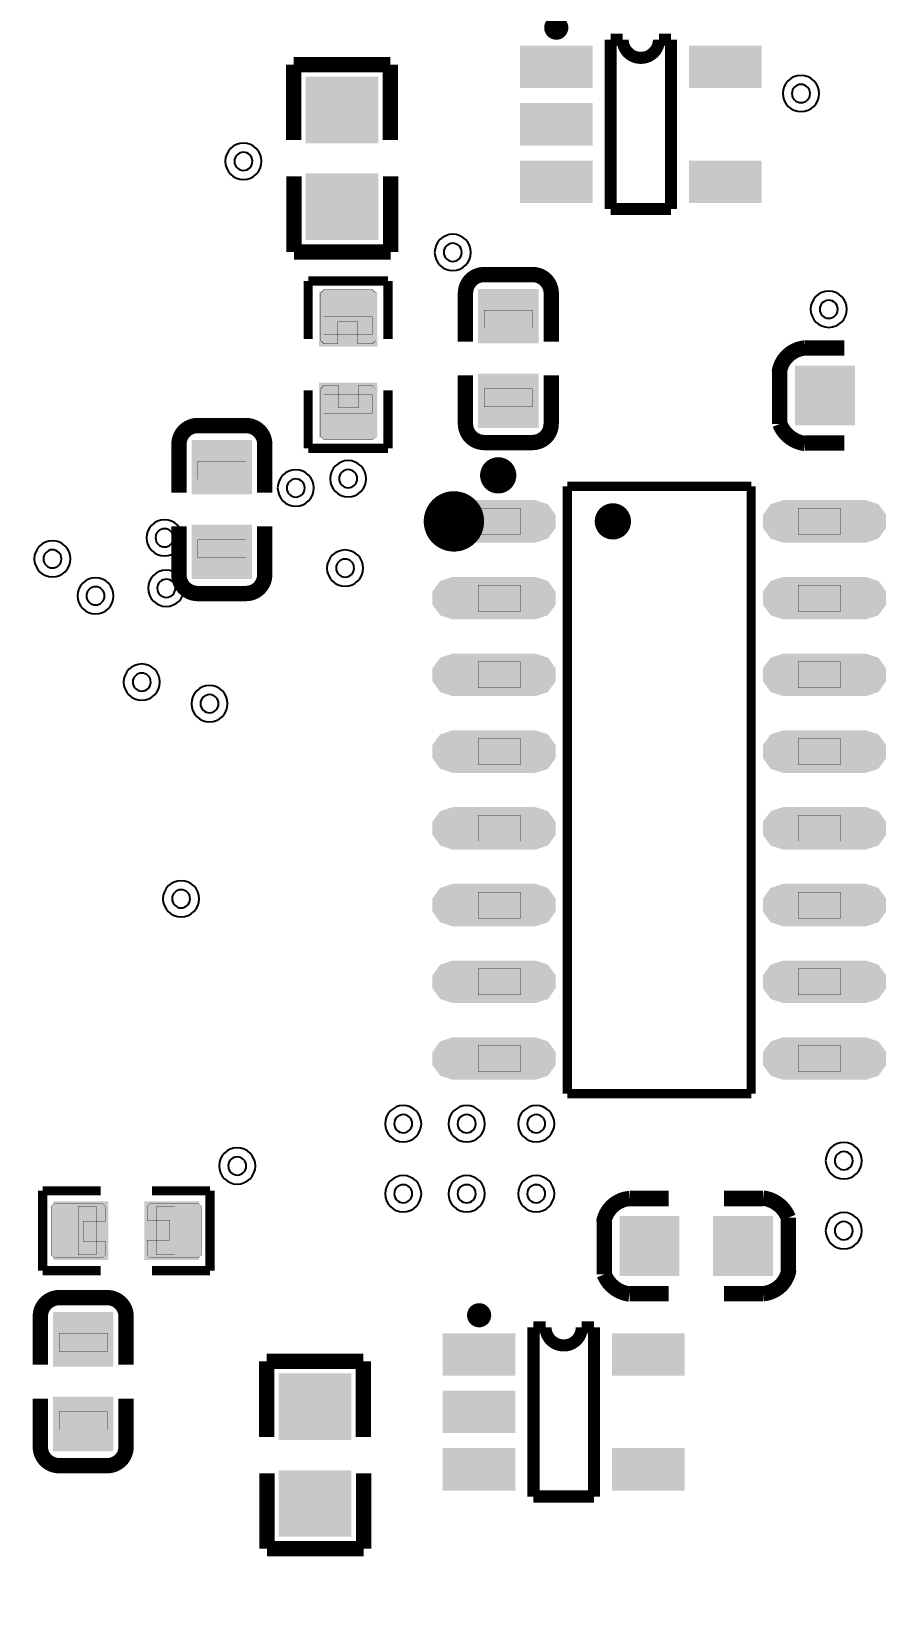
# Model space of a CAD drawing. Header units: millimetres. Extents: x -103 to 1, y -5 to 127.
# Drawn here: x -47.83 to -33.67, y 24.62 to 50.73 of the extents above; entities that cross this region are included whole.
import ezdxf

# ---------------------------------------------------------------- set-up
doc = ezdxf.new("R2010")
doc.units = ezdxf.units.MM
doc.header["$MEASUREMENT"] = 0
for name, color, linetype, true_color in [('Document-Layer', 7, 'Continuous', 0x6464ff), ('Hole-Layer', 7, 'Continuous', 0x222222), ('Multi-Layer', 7, 'Continuous', 0xc0c0c0), ('Pin-Soldering-Layer', 7, 'Continuous', 0xcc9999), ('Top-Layer', 7, 'Continuous', 0xff0000), ('Top-Paste-Mask-Layer', 7, 'Continuous', 0x808080), ('Top-Silkscreen-Layer', 7, 'Continuous', 0xffcc00), ('Top-Solder-Mask-Layer', 7, 'Continuous', 0x800080)]:
    doc.layers.add(name, color=color, linetype=linetype, true_color=true_color)

msp = doc.modelspace()

# ---------------------------------------------------------------- hatches: boundary and pattern name
at = {"layer": 'Pin-Soldering-Layer'}
for points in [[(-42.184, 46.015), (-42.984, 46.015), (-42.984, 45.715), (-42.184, 45.715)], [(-39.532, 46.117), (-40.332, 46.117), (-40.332, 45.817), (-39.532, 45.817)], [(-42.184, 44.415), (-42.984, 44.415), (-42.984, 44.715), (-42.184, 44.715)], [(-39.532, 44.517), (-40.332, 44.517), (-40.332, 44.817), (-39.532, 44.817)], [(-45.075, 43.618), (-44.275, 43.618), (-44.275, 43.318), (-45.075, 43.318)], [(-40.433, 42.837), (-39.733, 42.837), (-39.733, 42.407), (-40.433, 42.407)], [(-34.433, 42.837), (-35.133, 42.837), (-35.133, 42.407), (-34.433, 42.407)], [(-45.075, 42.018), (-44.275, 42.018), (-44.275, 42.318), (-45.075, 42.318)], [(-40.433, 41.567), (-39.733, 41.567), (-39.733, 41.137), (-40.433, 41.137)], [(-34.433, 41.567), (-35.133, 41.567), (-35.133, 41.137), (-34.433, 41.137)], [(-40.433, 40.297), (-39.733, 40.297), (-39.733, 39.867), (-40.433, 39.867)], [(-34.433, 40.297), (-35.133, 40.297), (-35.133, 39.867), (-34.433, 39.867)], [(-40.433, 39.027), (-39.733, 39.027), (-39.733, 38.597), (-40.433, 38.597)], [(-34.433, 39.027), (-35.133, 39.027), (-35.133, 38.597), (-34.433, 38.597)], [(-40.433, 37.757), (-39.733, 37.757), (-39.733, 37.327), (-40.433, 37.327)], [(-34.433, 37.757), (-35.133, 37.757), (-35.133, 37.327), (-34.433, 37.327)], [(-40.433, 36.487), (-39.733, 36.487), (-39.733, 36.057), (-40.433, 36.057)], [(-34.433, 36.487), (-35.133, 36.487), (-35.133, 36.057), (-34.433, 36.057)], [(-40.433, 35.217), (-39.733, 35.217), (-39.733, 34.787), (-40.433, 34.787)], [(-34.433, 35.217), (-35.133, 35.217), (-35.133, 34.787), (-34.433, 34.787)], [(-40.433, 33.947), (-39.733, 33.947), (-39.733, 33.517), (-40.433, 33.517)], [(-34.433, 33.947), (-35.133, 33.947), (-35.133, 33.517), (-34.433, 33.517)], [(-47.056, 30.484), (-47.056, 31.284), (-46.756, 31.284), (-46.756, 30.484)], [(-45.456, 30.484), (-45.456, 31.284), (-45.756, 31.284), (-45.756, 30.484)], [(-46.57, 29.185), (-47.37, 29.185), (-47.37, 28.885), (-46.57, 28.885)], [(-46.57, 27.585), (-47.37, 27.585), (-47.37, 27.885), (-46.57, 27.885)]]:
    msp.add_hatch(color=256, dxfattribs=at).paths.add_polyline_path(points)
at = {"layer": 'Top-Layer'}
for points in [[(-38.589, 49.843), (-39.689, 49.843), (-39.689, 50.443), (-38.589, 50.443)], [(-35.789, 49.843), (-36.889, 49.843), (-36.889, 50.443), (-35.789, 50.443)], [(-42.136, 48.932), (-43.236, 48.932), (-43.236, 49.932), (-42.136, 49.932)], [(-38.589, 48.893), (-39.689, 48.893), (-39.689, 49.493), (-38.589, 49.493)], [(-42.136, 47.332), (-43.236, 47.332), (-43.236, 48.332), (-42.136, 48.332)], [(-38.589, 47.943), (-39.689, 47.943), (-39.689, 48.543), (-38.589, 48.543)], [(-35.789, 47.943), (-36.889, 47.943), (-36.889, 48.543), (-35.789, 48.543)], [(-42.152, 45.565), (-43.016, 45.565), (-43.016, 46.372), (-42.152, 46.372)], [(-39.482, 45.617), (-40.382, 45.617), (-40.382, 46.417), (-39.482, 46.417)], [(-39.482, 44.217), (-40.382, 44.217), (-40.382, 45.017), (-39.482, 45.017)], [(-34.244, 45.15), (-34.244, 44.261), (-35.133, 44.261), (-35.133, 45.15)], [(-42.152, 44.058), (-43.016, 44.058), (-43.016, 44.865), (-42.152, 44.865)], [(-45.125, 43.918), (-44.225, 43.918), (-44.225, 43.118), (-45.125, 43.118)], [(-40.853, 42.321), (-41.066, 42.409), (-41.154, 42.622), (-41.066, 42.835), (-40.853, 42.923), (-39.484, 42.923), (-39.271, 42.835), (-39.183, 42.622), (-39.271, 42.409), (-39.484, 42.321)], [(-35.382, 42.321), (-35.595, 42.409), (-35.683, 42.622), (-35.595, 42.835), (-35.382, 42.923), (-34.013, 42.923), (-33.8, 42.835), (-33.712, 42.622), (-33.8, 42.409), (-34.013, 42.321)], [(-45.125, 42.518), (-44.225, 42.518), (-44.225, 41.718), (-45.125, 41.718)], [(-40.853, 41.051), (-41.066, 41.139), (-41.154, 41.352), (-41.066, 41.565), (-40.853, 41.653), (-39.484, 41.653), (-39.271, 41.565), (-39.183, 41.352), (-39.271, 41.139), (-39.484, 41.051)], [(-35.382, 41.051), (-35.595, 41.139), (-35.683, 41.352), (-35.595, 41.565), (-35.382, 41.653), (-34.013, 41.653), (-33.8, 41.565), (-33.712, 41.352), (-33.8, 41.139), (-34.013, 41.051)], [(-40.853, 39.781), (-41.066, 39.869), (-41.154, 40.082), (-41.066, 40.295), (-40.853, 40.383), (-39.484, 40.383), (-39.271, 40.295), (-39.183, 40.082), (-39.271, 39.869), (-39.484, 39.781)], [(-35.382, 39.781), (-35.595, 39.869), (-35.683, 40.082), (-35.595, 40.295), (-35.382, 40.383), (-34.013, 40.383), (-33.8, 40.295), (-33.712, 40.082), (-33.8, 39.869), (-34.013, 39.781)], [(-40.853, 38.511), (-41.066, 38.599), (-41.154, 38.812), (-41.066, 39.025), (-40.853, 39.113), (-39.484, 39.113), (-39.271, 39.025), (-39.183, 38.812), (-39.271, 38.599), (-39.484, 38.511)], [(-35.382, 38.511), (-35.595, 38.599), (-35.683, 38.812), (-35.595, 39.025), (-35.382, 39.113), (-34.013, 39.113), (-33.8, 39.025), (-33.712, 38.812), (-33.8, 38.599), (-34.013, 38.511)], [(-40.853, 37.241), (-41.066, 37.329), (-41.154, 37.542), (-41.066, 37.755), (-40.853, 37.843), (-39.484, 37.843), (-39.271, 37.755), (-39.183, 37.542), (-39.271, 37.329), (-39.484, 37.241)], [(-35.382, 37.241), (-35.595, 37.329), (-35.683, 37.542), (-35.595, 37.755), (-35.382, 37.843), (-34.013, 37.843), (-33.8, 37.755), (-33.712, 37.542), (-33.8, 37.329), (-34.013, 37.241)], [(-40.853, 35.971), (-41.066, 36.059), (-41.154, 36.272), (-41.066, 36.485), (-40.853, 36.573), (-39.484, 36.573), (-39.271, 36.485), (-39.183, 36.272), (-39.271, 36.059), (-39.484, 35.971)], [(-35.382, 35.971), (-35.595, 36.059), (-35.683, 36.272), (-35.595, 36.485), (-35.382, 36.573), (-34.013, 36.573), (-33.8, 36.485), (-33.712, 36.272), (-33.8, 36.059), (-34.013, 35.971)], [(-40.853, 34.701), (-41.066, 34.789), (-41.154, 35.002), (-41.066, 35.215), (-40.853, 35.303), (-39.484, 35.303), (-39.271, 35.215), (-39.183, 35.002), (-39.271, 34.789), (-39.484, 34.701)], [(-35.382, 34.701), (-35.595, 34.789), (-35.683, 35.002), (-35.595, 35.215), (-35.382, 35.303), (-34.013, 35.303), (-33.8, 35.215), (-33.712, 35.002), (-33.8, 34.789), (-34.013, 34.701)], [(-40.853, 33.431), (-41.066, 33.519), (-41.154, 33.732), (-41.066, 33.945), (-40.853, 34.033), (-39.484, 34.033), (-39.271, 33.945), (-39.183, 33.732), (-39.271, 33.519), (-39.484, 33.431)], [(-35.382, 33.431), (-35.595, 33.519), (-35.683, 33.732), (-35.595, 33.945), (-35.382, 34.033), (-34.013, 34.033), (-33.8, 33.945), (-33.712, 33.732), (-33.8, 33.519), (-34.013, 33.431)], [(-47.413, 30.452), (-47.413, 31.316), (-46.606, 31.316), (-46.606, 30.452)], [(-45.906, 30.452), (-45.906, 31.316), (-45.1, 31.316), (-45.1, 30.452)], [(-37.151, 31.073), (-37.151, 30.184), (-38.04, 30.184), (-38.04, 31.073)], [(-35.602, 31.073), (-35.602, 30.184), (-36.491, 30.184), (-36.491, 31.073)], [(-46.52, 28.685), (-47.42, 28.685), (-47.42, 29.485), (-46.52, 29.485)], [(-39.866, 28.534), (-40.966, 28.534), (-40.966, 29.134), (-39.866, 29.134)], [(-37.066, 28.534), (-38.166, 28.534), (-38.166, 29.134), (-37.066, 29.134)], [(-42.583, 27.469), (-43.683, 27.469), (-43.683, 28.469), (-42.583, 28.469)], [(-46.52, 27.285), (-47.42, 27.285), (-47.42, 28.085), (-46.52, 28.085)], [(-39.866, 27.584), (-40.966, 27.584), (-40.966, 28.184), (-39.866, 28.184)], [(-39.866, 26.634), (-40.966, 26.634), (-40.966, 27.234), (-39.866, 27.234)], [(-37.066, 26.634), (-38.166, 26.634), (-38.166, 27.234), (-37.066, 27.234)], [(-42.583, 25.869), (-43.683, 25.869), (-43.683, 26.869), (-42.583, 26.869)]]:
    msp.add_hatch(color=256, dxfattribs=at).paths.add_polyline_path(points)
at = {"layer": 'Top-Paste-Mask-Layer'}
for points in [[(-38.589, 49.843), (-39.689, 49.843), (-39.689, 50.443), (-38.589, 50.443)], [(-35.789, 49.843), (-36.889, 49.843), (-36.889, 50.443), (-35.789, 50.443)], [(-42.136, 48.932), (-43.236, 48.932), (-43.236, 49.932), (-42.136, 49.932)], [(-38.589, 48.893), (-39.689, 48.893), (-39.689, 49.493), (-38.589, 49.493)], [(-42.136, 47.332), (-43.236, 47.332), (-43.236, 48.332), (-42.136, 48.332)], [(-38.589, 47.943), (-39.689, 47.943), (-39.689, 48.543), (-38.589, 48.543)], [(-35.789, 47.943), (-36.889, 47.943), (-36.889, 48.543), (-35.789, 48.543)], [(-43.034, 46.41), (-43.034, 45.61), (-42.984, 45.56), (-42.756, 45.56), (-42.756, 45.93), (-42.426, 45.93), (-42.426, 45.56), (-42.184, 45.56), (-42.134, 45.61), (-42.134, 46.41), (-42.184, 46.46), (-42.984, 46.46)], [(-39.482, 45.617), (-40.382, 45.617), (-40.382, 46.417), (-39.482, 46.417)], [(-39.482, 44.217), (-40.382, 44.217), (-40.382, 45.017), (-39.482, 45.017)], [(-34.244, 45.15), (-34.244, 44.261), (-35.133, 44.261), (-35.133, 45.15)], [(-42.134, 44.02), (-42.134, 44.82), (-42.184, 44.87), (-42.412, 44.87), (-42.412, 44.5), (-42.742, 44.5), (-42.742, 44.87), (-42.984, 44.87), (-43.034, 44.82), (-43.034, 44.02), (-42.984, 43.97), (-42.184, 43.97)], [(-45.125, 43.918), (-44.225, 43.918), (-44.225, 43.118), (-45.125, 43.118)], [(-40.853, 42.321), (-41.066, 42.409), (-41.154, 42.622), (-41.066, 42.835), (-40.853, 42.923), (-39.484, 42.923), (-39.271, 42.835), (-39.183, 42.622), (-39.271, 42.409), (-39.484, 42.321)], [(-35.382, 42.321), (-35.595, 42.409), (-35.683, 42.622), (-35.595, 42.835), (-35.382, 42.923), (-34.013, 42.923), (-33.8, 42.835), (-33.712, 42.622), (-33.8, 42.409), (-34.013, 42.321)], [(-45.125, 42.518), (-44.225, 42.518), (-44.225, 41.718), (-45.125, 41.718)], [(-40.853, 41.051), (-41.066, 41.139), (-41.154, 41.352), (-41.066, 41.565), (-40.853, 41.653), (-39.484, 41.653), (-39.271, 41.565), (-39.183, 41.352), (-39.271, 41.139), (-39.484, 41.051)], [(-35.382, 41.051), (-35.595, 41.139), (-35.683, 41.352), (-35.595, 41.565), (-35.382, 41.653), (-34.013, 41.653), (-33.8, 41.565), (-33.712, 41.352), (-33.8, 41.139), (-34.013, 41.051)], [(-40.853, 39.781), (-41.066, 39.869), (-41.154, 40.082), (-41.066, 40.295), (-40.853, 40.383), (-39.484, 40.383), (-39.271, 40.295), (-39.183, 40.082), (-39.271, 39.869), (-39.484, 39.781)], [(-35.382, 39.781), (-35.595, 39.869), (-35.683, 40.082), (-35.595, 40.295), (-35.382, 40.383), (-34.013, 40.383), (-33.8, 40.295), (-33.712, 40.082), (-33.8, 39.869), (-34.013, 39.781)], [(-40.853, 38.511), (-41.066, 38.599), (-41.154, 38.812), (-41.066, 39.025), (-40.853, 39.113), (-39.484, 39.113), (-39.271, 39.025), (-39.183, 38.812), (-39.271, 38.599), (-39.484, 38.511)], [(-35.382, 38.511), (-35.595, 38.599), (-35.683, 38.812), (-35.595, 39.025), (-35.382, 39.113), (-34.013, 39.113), (-33.8, 39.025), (-33.712, 38.812), (-33.8, 38.599), (-34.013, 38.511)], [(-40.853, 37.241), (-41.066, 37.329), (-41.154, 37.542), (-41.066, 37.755), (-40.853, 37.843), (-39.484, 37.843), (-39.271, 37.755), (-39.183, 37.542), (-39.271, 37.329), (-39.484, 37.241)], [(-35.382, 37.241), (-35.595, 37.329), (-35.683, 37.542), (-35.595, 37.755), (-35.382, 37.843), (-34.013, 37.843), (-33.8, 37.755), (-33.712, 37.542), (-33.8, 37.329), (-34.013, 37.241)], [(-40.853, 35.971), (-41.066, 36.059), (-41.154, 36.272), (-41.066, 36.485), (-40.853, 36.573), (-39.484, 36.573), (-39.271, 36.485), (-39.183, 36.272), (-39.271, 36.059), (-39.484, 35.971)], [(-35.382, 35.971), (-35.595, 36.059), (-35.683, 36.272), (-35.595, 36.485), (-35.382, 36.573), (-34.013, 36.573), (-33.8, 36.485), (-33.712, 36.272), (-33.8, 36.059), (-34.013, 35.971)], [(-40.853, 34.701), (-41.066, 34.789), (-41.154, 35.002), (-41.066, 35.215), (-40.853, 35.303), (-39.484, 35.303), (-39.271, 35.215), (-39.183, 35.002), (-39.271, 34.789), (-39.484, 34.701)], [(-35.382, 34.701), (-35.595, 34.789), (-35.683, 35.002), (-35.595, 35.215), (-35.382, 35.303), (-34.013, 35.303), (-33.8, 35.215), (-33.712, 35.002), (-33.8, 34.789), (-34.013, 34.701)], [(-40.853, 33.431), (-41.066, 33.519), (-41.154, 33.732), (-41.066, 33.945), (-40.853, 34.033), (-39.484, 34.033), (-39.271, 33.945), (-39.183, 33.732), (-39.271, 33.519), (-39.484, 33.431)], [(-35.382, 33.431), (-35.595, 33.519), (-35.683, 33.732), (-35.595, 33.945), (-35.382, 34.033), (-34.013, 34.033), (-33.8, 33.945), (-33.712, 33.732), (-33.8, 33.519), (-34.013, 33.431)], [(-47.451, 30.434), (-46.651, 30.434), (-46.601, 30.484), (-46.601, 30.712), (-46.971, 30.712), (-46.971, 31.042), (-46.601, 31.042), (-46.601, 31.284), (-46.651, 31.334), (-47.451, 31.334), (-47.501, 31.284), (-47.501, 30.484)], [(-45.061, 31.334), (-45.861, 31.334), (-45.911, 31.284), (-45.911, 31.056), (-45.541, 31.056), (-45.541, 30.726), (-45.911, 30.726), (-45.911, 30.484), (-45.861, 30.434), (-45.061, 30.434), (-45.011, 30.484), (-45.011, 31.284)], [(-37.151, 31.073), (-37.151, 30.184), (-38.04, 30.184), (-38.04, 31.073)], [(-35.602, 31.073), (-35.602, 30.184), (-36.491, 30.184), (-36.491, 31.073)], [(-46.52, 28.685), (-47.42, 28.685), (-47.42, 29.485), (-46.52, 29.485)], [(-39.866, 28.534), (-40.966, 28.534), (-40.966, 29.134), (-39.866, 29.134)], [(-37.066, 28.534), (-38.166, 28.534), (-38.166, 29.134), (-37.066, 29.134)], [(-42.583, 27.469), (-43.683, 27.469), (-43.683, 28.469), (-42.583, 28.469)], [(-46.52, 27.285), (-47.42, 27.285), (-47.42, 28.085), (-46.52, 28.085)], [(-39.866, 27.584), (-40.966, 27.584), (-40.966, 28.184), (-39.866, 28.184)], [(-39.866, 26.634), (-40.966, 26.634), (-40.966, 27.234), (-39.866, 27.234)], [(-37.066, 26.634), (-38.166, 26.634), (-38.166, 27.234), (-37.066, 27.234)], [(-42.583, 25.869), (-43.683, 25.869), (-43.683, 26.869), (-42.583, 26.869)]]:
    msp.add_hatch(color=256, dxfattribs=at).paths.add_polyline_path(points)
at = {"layer": 'Top-Solder-Mask-Layer'}
for points in [[(-38.538, 49.792), (-39.74, 49.792), (-39.74, 50.494), (-38.538, 50.494)], [(-35.738, 49.792), (-36.94, 49.792), (-36.94, 50.494), (-35.738, 50.494)], [(-42.085, 48.881), (-43.287, 48.881), (-43.287, 49.983), (-42.085, 49.983)], [(-38.538, 48.842), (-39.74, 48.842), (-39.74, 49.544), (-38.538, 49.544)], [(-38.538, 47.892), (-39.74, 47.892), (-39.74, 48.594), (-38.538, 48.594)], [(-35.738, 47.892), (-36.94, 47.892), (-36.94, 48.594), (-35.738, 48.594)], [(-42.085, 47.281), (-43.287, 47.281), (-43.287, 48.383), (-42.085, 48.383)], [(-42.102, 45.514), (-43.067, 45.514), (-43.067, 46.422), (-42.102, 46.422)], [(-39.431, 45.566), (-40.433, 45.566), (-40.433, 46.468), (-39.431, 46.468)], [(-34.193, 45.201), (-34.193, 44.21), (-35.184, 44.21), (-35.184, 45.201)], [(-42.102, 44.008), (-43.067, 44.008), (-43.067, 44.916), (-42.102, 44.916)], [(-39.431, 44.166), (-40.433, 44.166), (-40.433, 45.068), (-39.431, 45.068)], [(-45.176, 43.969), (-44.174, 43.969), (-44.174, 43.067), (-45.176, 43.067)], [(-40.853, 42.27), (-41.06, 42.337), (-41.188, 42.513), (-41.188, 42.731), (-41.06, 42.907), (-40.853, 42.974), (-39.484, 42.974), (-39.277, 42.907), (-39.15, 42.731), (-39.15, 42.513), (-39.277, 42.337), (-39.484, 42.27)], [(-35.382, 42.27), (-35.589, 42.337), (-35.717, 42.513), (-35.717, 42.731), (-35.589, 42.907), (-35.382, 42.974), (-34.013, 42.974), (-33.806, 42.907), (-33.678, 42.731), (-33.678, 42.513), (-33.806, 42.337), (-34.013, 42.27)], [(-45.176, 42.569), (-44.174, 42.569), (-44.174, 41.667), (-45.176, 41.667)], [(-40.853, 41), (-41.06, 41.067), (-41.188, 41.243), (-41.188, 41.461), (-41.06, 41.637), (-40.853, 41.704), (-39.484, 41.704), (-39.277, 41.637), (-39.15, 41.461), (-39.15, 41.243), (-39.277, 41.067), (-39.484, 41)], [(-35.382, 41), (-35.589, 41.067), (-35.717, 41.243), (-35.717, 41.461), (-35.589, 41.637), (-35.382, 41.704), (-34.013, 41.704), (-33.806, 41.637), (-33.678, 41.461), (-33.678, 41.243), (-33.806, 41.067), (-34.013, 41)], [(-40.853, 39.73), (-41.06, 39.797), (-41.188, 39.973), (-41.188, 40.191), (-41.06, 40.367), (-40.853, 40.434), (-39.484, 40.434), (-39.277, 40.367), (-39.15, 40.191), (-39.15, 39.973), (-39.277, 39.797), (-39.484, 39.73)], [(-35.382, 39.73), (-35.589, 39.797), (-35.717, 39.973), (-35.717, 40.191), (-35.589, 40.367), (-35.382, 40.434), (-34.013, 40.434), (-33.806, 40.367), (-33.678, 40.191), (-33.678, 39.973), (-33.806, 39.797), (-34.013, 39.73)], [(-40.853, 38.46), (-41.06, 38.527), (-41.188, 38.703), (-41.188, 38.921), (-41.06, 39.097), (-40.853, 39.164), (-39.484, 39.164), (-39.277, 39.097), (-39.15, 38.921), (-39.15, 38.703), (-39.277, 38.527), (-39.484, 38.46)], [(-35.382, 38.46), (-35.589, 38.527), (-35.717, 38.703), (-35.717, 38.921), (-35.589, 39.097), (-35.382, 39.164), (-34.013, 39.164), (-33.806, 39.097), (-33.678, 38.921), (-33.678, 38.703), (-33.806, 38.527), (-34.013, 38.46)], [(-40.853, 37.19), (-41.06, 37.257), (-41.188, 37.433), (-41.188, 37.651), (-41.06, 37.827), (-40.853, 37.894), (-39.484, 37.894), (-39.277, 37.827), (-39.15, 37.651), (-39.15, 37.433), (-39.277, 37.257), (-39.484, 37.19)], [(-35.382, 37.19), (-35.589, 37.257), (-35.717, 37.433), (-35.717, 37.651), (-35.589, 37.827), (-35.382, 37.894), (-34.013, 37.894), (-33.806, 37.827), (-33.678, 37.651), (-33.678, 37.433), (-33.806, 37.257), (-34.013, 37.19)], [(-40.853, 35.92), (-41.06, 35.987), (-41.188, 36.163), (-41.188, 36.381), (-41.06, 36.557), (-40.853, 36.624), (-39.484, 36.624), (-39.277, 36.557), (-39.15, 36.381), (-39.15, 36.163), (-39.277, 35.987), (-39.484, 35.92)], [(-35.382, 35.92), (-35.589, 35.987), (-35.717, 36.163), (-35.717, 36.381), (-35.589, 36.557), (-35.382, 36.624), (-34.013, 36.624), (-33.806, 36.557), (-33.678, 36.381), (-33.678, 36.163), (-33.806, 35.987), (-34.013, 35.92)], [(-40.853, 34.65), (-41.06, 34.717), (-41.188, 34.893), (-41.188, 35.111), (-41.06, 35.287), (-40.853, 35.354), (-39.484, 35.354), (-39.277, 35.287), (-39.15, 35.111), (-39.15, 34.893), (-39.277, 34.717), (-39.484, 34.65)], [(-35.382, 34.65), (-35.589, 34.717), (-35.717, 34.893), (-35.717, 35.111), (-35.589, 35.287), (-35.382, 35.354), (-34.013, 35.354), (-33.806, 35.287), (-33.678, 35.111), (-33.678, 34.893), (-33.806, 34.717), (-34.013, 34.65)], [(-40.853, 33.38), (-41.06, 33.447), (-41.188, 33.623), (-41.188, 33.841), (-41.06, 34.017), (-40.853, 34.084), (-39.484, 34.084), (-39.277, 34.017), (-39.15, 33.841), (-39.15, 33.623), (-39.277, 33.447), (-39.484, 33.38)], [(-35.382, 33.38), (-35.589, 33.447), (-35.717, 33.623), (-35.717, 33.841), (-35.589, 34.017), (-35.382, 34.084), (-34.013, 34.084), (-33.806, 34.017), (-33.678, 33.841), (-33.678, 33.623), (-33.806, 33.447), (-34.013, 33.38)], [(-47.464, 30.401), (-47.464, 31.367), (-46.556, 31.367), (-46.556, 30.401)], [(-45.957, 30.401), (-45.957, 31.367), (-45.049, 31.367), (-45.049, 30.401)], [(-37.1, 31.124), (-37.1, 30.133), (-38.091, 30.133), (-38.091, 31.124)], [(-35.551, 31.124), (-35.551, 30.133), (-36.542, 30.133), (-36.542, 31.124)], [(-46.469, 28.634), (-47.471, 28.634), (-47.471, 29.536), (-46.469, 29.536)], [(-39.815, 28.483), (-41.017, 28.483), (-41.017, 29.185), (-39.815, 29.185)], [(-37.015, 28.483), (-38.217, 28.483), (-38.217, 29.185), (-37.015, 29.185)], [(-42.532, 27.418), (-43.734, 27.418), (-43.734, 28.52), (-42.532, 28.52)], [(-39.815, 27.533), (-41.017, 27.533), (-41.017, 28.235), (-39.815, 28.235)], [(-46.469, 27.234), (-47.471, 27.234), (-47.471, 28.136), (-46.469, 28.136)], [(-39.815, 26.583), (-41.017, 26.583), (-41.017, 27.285), (-39.815, 27.285)], [(-37.015, 26.583), (-38.217, 26.583), (-38.217, 27.285), (-37.015, 27.285)], [(-42.532, 25.818), (-43.734, 25.818), (-43.734, 26.92), (-42.532, 26.92)]]:
    msp.add_hatch(color=256, dxfattribs=at).paths.add_polyline_path(points)

# ---------------------------------------------------------------- linework, layer by layer
at = {"layer": 'Document-Layer', "const_width": 0.5}
msp.add_lwpolyline([(-41.083, 42.622, 1), (-40.583, 42.622), (-40.583, 42.622, 1), (-41.083, 42.622)], format="xyb", dxfattribs=at)
msp.add_lwpolyline([(-41.083, 42.622, 1), (-40.583, 42.622), (-40.583, 42.622, 1), (-41.083, 42.622)], format="xyb", dxfattribs=at)
at = {"layer": 'Hole-Layer'}
for points in [[(-35.237, 49.703, 1), (-34.937, 49.703), (-34.937, 49.703, 1), (-35.237, 49.703)], [(-44.468, 48.581, 1), (-44.168, 48.581), (-44.168, 48.581, 1), (-44.468, 48.581)], [(-41.002, 47.074, 1), (-40.702, 47.074), (-40.702, 47.074, 1), (-41.002, 47.074)], [(-34.778, 46.133, 1), (-34.478, 46.133), (-34.478, 46.133, 1), (-34.778, 46.133)], [(-42.734, 43.328, 1), (-42.434, 43.328), (-42.434, 43.328, 1), (-42.734, 43.328)], [(-43.601, 43.175, 1), (-43.301, 43.175), (-43.301, 43.175, 1), (-43.601, 43.175)], [(-45.773, 42.35, 1), (-45.473, 42.35), (-45.473, 42.35, 1), (-45.773, 42.35)], [(-47.63, 42.002, 1), (-47.33, 42.002), (-47.33, 42.002, 1), (-47.63, 42.002)], [(-42.785, 41.849, 1), (-42.485, 41.849), (-42.485, 41.849, 1), (-42.785, 41.849)], [(-46.916, 41.39, 1), (-46.616, 41.39), (-46.616, 41.39, 1), (-46.916, 41.39)], [(-45.745, 41.515, 1), (-45.445, 41.515), (-45.445, 41.515, 1), (-45.745, 41.515)], [(-46.151, 39.962, 1), (-45.851, 39.962), (-45.851, 39.962, 1), (-46.151, 39.962)], [(-45.029, 39.605, 1), (-44.729, 39.605), (-44.729, 39.605, 1), (-45.029, 39.605)], [(-45.5, 36.376, 1), (-45.2, 36.376), (-45.2, 36.376, 1), (-45.5, 36.376)], [(-41.822, 32.654, 1), (-41.522, 32.654), (-41.522, 32.654, 1), (-41.822, 32.654)], [(-40.772, 32.654, 1), (-40.472, 32.654), (-40.472, 32.654, 1), (-40.772, 32.654)], [(-39.62, 32.654, 1), (-39.32, 32.654), (-39.32, 32.654, 1), (-39.62, 32.654)], [(-34.529, 32.042, 1), (-34.229, 32.042), (-34.229, 32.042, 1), (-34.529, 32.042)], [(-44.57, 31.955, 1), (-44.27, 31.955), (-44.27, 31.955, 1), (-44.57, 31.955)], [(-41.822, 31.495, 1), (-41.522, 31.495), (-41.522, 31.495, 1), (-41.822, 31.495)], [(-40.772, 31.495, 1), (-40.472, 31.495), (-40.472, 31.495, 1), (-40.772, 31.495)], [(-39.62, 31.495, 1), (-39.32, 31.495), (-39.32, 31.495, 1), (-39.62, 31.495)], [(-34.529, 30.883, 1), (-34.229, 30.883), (-34.229, 30.883, 1), (-34.529, 30.883)]]:
    msp.add_lwpolyline(points, format="xyb", dxfattribs=at)
at = {"layer": 'Multi-Layer'}
for points in [[(-35.387, 49.703, 1), (-34.787, 49.703, 1)], [(-44.618, 48.581, 1), (-44.018, 48.581, 1)], [(-41.152, 47.074, 1), (-40.552, 47.074, 1)], [(-34.928, 46.133, 1), (-34.328, 46.133, 1)], [(-42.884, 43.328, 1), (-42.284, 43.328, 1)], [(-43.751, 43.175, 1), (-43.151, 43.175, 1)], [(-45.923, 42.35, 1), (-45.323, 42.35, 1)], [(-47.78, 42.002, 1), (-47.18, 42.002, 1)], [(-42.935, 41.849, 1), (-42.335, 41.849, 1)], [(-45.895, 41.515, 1), (-45.295, 41.515, 1)], [(-47.066, 41.39, 1), (-46.466, 41.39, 1)], [(-46.301, 39.962, 1), (-45.701, 39.962, 1)], [(-45.179, 39.605, 1), (-44.579, 39.605, 1)], [(-45.65, 36.376, 1), (-45.05, 36.376, 1)], [(-41.972, 32.654, 1), (-41.372, 32.654, 1)], [(-40.922, 32.654, 1), (-40.322, 32.654, 1)], [(-39.77, 32.654, 1), (-39.17, 32.654, 1)], [(-44.72, 31.955, 1), (-44.12, 31.955, 1)], [(-34.679, 32.042, 1), (-34.079, 32.042, 1)], [(-41.972, 31.495, 1), (-41.372, 31.495, 1)], [(-40.922, 31.495, 1), (-40.322, 31.495, 1)], [(-39.77, 31.495, 1), (-39.17, 31.495, 1)], [(-34.679, 30.883, 1), (-34.079, 30.883, 1)]]:
    msp.add_lwpolyline(points, format="xyb", close=True, dxfattribs=at)
at = {"layer": 'Pin-Soldering-Layer', "const_width": 0.00508}
for points in [[(-42.184, 46.015), (-42.984, 46.015), (-42.984, 45.715), (-42.184, 45.715)], [(-39.532, 46.117), (-40.332, 46.117), (-40.332, 45.817), (-39.532, 45.817)], [(-42.184, 44.415), (-42.984, 44.415), (-42.984, 44.715), (-42.184, 44.715)], [(-39.532, 44.517), (-40.332, 44.517), (-40.332, 44.817), (-39.532, 44.817)], [(-45.075, 43.618), (-44.275, 43.618), (-44.275, 43.318), (-45.075, 43.318)], [(-40.433, 42.837), (-39.733, 42.837), (-39.733, 42.407), (-40.433, 42.407)], [(-34.433, 42.837), (-35.133, 42.837), (-35.133, 42.407), (-34.433, 42.407)], [(-45.075, 42.018), (-44.275, 42.018), (-44.275, 42.318), (-45.075, 42.318)], [(-40.433, 41.567), (-39.733, 41.567), (-39.733, 41.137), (-40.433, 41.137)], [(-34.433, 41.567), (-35.133, 41.567), (-35.133, 41.137), (-34.433, 41.137)], [(-40.433, 40.297), (-39.733, 40.297), (-39.733, 39.867), (-40.433, 39.867)], [(-34.433, 40.297), (-35.133, 40.297), (-35.133, 39.867), (-34.433, 39.867)], [(-40.433, 39.027), (-39.733, 39.027), (-39.733, 38.597), (-40.433, 38.597)], [(-34.433, 39.027), (-35.133, 39.027), (-35.133, 38.597), (-34.433, 38.597)], [(-40.433, 37.757), (-39.733, 37.757), (-39.733, 37.327), (-40.433, 37.327)], [(-34.433, 37.757), (-35.133, 37.757), (-35.133, 37.327), (-34.433, 37.327)], [(-40.433, 36.487), (-39.733, 36.487), (-39.733, 36.057), (-40.433, 36.057)], [(-34.433, 36.487), (-35.133, 36.487), (-35.133, 36.057), (-34.433, 36.057)], [(-40.433, 35.217), (-39.733, 35.217), (-39.733, 34.787), (-40.433, 34.787)], [(-34.433, 35.217), (-35.133, 35.217), (-35.133, 34.787), (-34.433, 34.787)], [(-40.433, 33.947), (-39.733, 33.947), (-39.733, 33.517), (-40.433, 33.517)], [(-34.433, 33.947), (-35.133, 33.947), (-35.133, 33.517), (-34.433, 33.517)], [(-47.056, 30.484), (-47.056, 31.284), (-46.756, 31.284), (-46.756, 30.484)], [(-45.456, 30.484), (-45.456, 31.284), (-45.756, 31.284), (-45.756, 30.484)], [(-46.57, 29.185), (-47.37, 29.185), (-47.37, 28.885), (-46.57, 28.885)], [(-46.57, 27.585), (-47.37, 27.585), (-47.37, 27.885), (-46.57, 27.885)]]:
    msp.add_lwpolyline(points, close=True, dxfattribs=at)
at = {"layer": 'Top-Paste-Mask-Layer', "const_width": 0.00508}
for points in [[(-43.034, 46.41), (-43.034, 45.61), (-42.984, 45.56), (-42.756, 45.56), (-42.756, 45.93), (-42.426, 45.93), (-42.426, 45.56), (-42.184, 45.56), (-42.134, 45.61), (-42.134, 46.41), (-42.184, 46.46), (-42.984, 46.46)], [(-42.134, 44.02), (-42.134, 44.82), (-42.184, 44.87), (-42.412, 44.87), (-42.412, 44.5), (-42.742, 44.5), (-42.742, 44.87), (-42.984, 44.87), (-43.034, 44.82), (-43.034, 44.02), (-42.984, 43.97), (-42.184, 43.97)], [(-47.451, 30.434), (-46.651, 30.434), (-46.601, 30.484), (-46.601, 30.712), (-46.971, 30.712), (-46.971, 31.042), (-46.601, 31.042), (-46.601, 31.284), (-46.651, 31.334), (-47.451, 31.334), (-47.501, 31.284), (-47.501, 30.484)], [(-45.061, 31.334), (-45.861, 31.334), (-45.911, 31.284), (-45.911, 31.056), (-45.541, 31.056), (-45.541, 30.726), (-45.911, 30.726), (-45.911, 30.484), (-45.861, 30.434), (-45.061, 30.434), (-45.011, 30.484), (-45.011, 31.284)]]:
    msp.add_lwpolyline(points, close=True, dxfattribs=at)
at = {"layer": 'Top-Silkscreen-Layer', "const_width": 0.2}
for points in [[(-39.239, 50.793, 1), (-39.039, 50.793, 1)], [(-39.239, 50.793, 1), (-39.039, 50.793, 1)], [(-40.516, 29.484, 1), (-40.316, 29.484, 1)], [(-40.516, 29.484, 1), (-40.316, 29.484, 1)]]:
    msp.add_lwpolyline(points, format="xyb", close=True, dxfattribs=at)
at = {"layer": 'Top-Silkscreen-Layer'}
for points, const_width in [([(-38.039, 50.593), (-38.239, 50.593)], 0.2), ([(-38.239, 50.593), (-38.239, 47.793)], 0.2), ([(-38.039, 50.593), (-38.239, 50.593)], 0.2), ([(-38.239, 50.593), (-38.239, 47.793)], 0.2), ([(-37.239, 50.593), (-37.439, 50.593)], 0.2), ([(-37.239, 50.593), (-37.439, 50.593)], 0.2), ([(-37.239, 50.593), (-37.239, 47.793)], 0.2), ([(-37.239, 50.593), (-37.239, 47.793)], 0.2), ([(-41.886, 50.182), (-43.486, 50.182)], 0.254), ([(-43.486, 50.182), (-43.486, 48.932)], 0.254), ([(-41.886, 50.182), (-43.486, 50.182)], 0.254), ([(-43.486, 50.182), (-43.486, 48.932)], 0.254), ([(-41.886, 50.182), (-41.886, 48.932)], 0.254), ([(-41.886, 50.182), (-41.886, 48.932)], 0.254), ([(-43.481, 48.331), (-43.481, 47.081)], 0.254), ([(-43.481, 48.331), (-43.481, 47.081)], 0.254), ([(-41.881, 48.331), (-41.881, 47.081)], 0.254), ([(-41.881, 48.331), (-41.881, 47.081)], 0.254), ([(-37.239, 47.793), (-38.239, 47.793)], 0.2), ([(-37.239, 47.793), (-38.239, 47.793)], 0.2), ([(-41.881, 47.081), (-43.481, 47.081)], 0.254), ([(-41.881, 47.081), (-43.481, 47.081)], 0.254), ([(-40.332, 46.707), (-39.532, 46.707)], 0.254), ([(-40.332, 46.707), (-39.532, 46.707)], 0.254), ([(-41.924, 46.6), (-43.245, 46.6)], 0.152), ([(-43.245, 46.6), (-43.245, 45.641)], 0.152), ([(-41.924, 46.6), (-43.245, 46.6)], 0.152), ([(-43.245, 46.6), (-43.245, 45.641)], 0.152), ([(-41.924, 45.641), (-41.924, 46.6)], 0.152), ([(-41.924, 45.641), (-41.924, 46.6)], 0.152), ([(-40.642, 45.597), (-40.642, 46.397)], 0.254), ([(-40.642, 45.597), (-40.642, 46.397)], 0.254), ([(-39.222, 45.597), (-39.222, 46.397)], 0.254), ([(-39.222, 45.597), (-39.222, 46.397)], 0.254), ([(-35.019, 45.492), (-34.371, 45.492)], 0.254), ([(-35.019, 45.492), (-34.371, 45.492)], 0.254), ([(-35.438, 45.111), (-35.438, 44.235)], 0.254), ([(-35.438, 45.111), (-35.438, 44.235)], 0.254), ([(-40.642, 45.037), (-40.642, 44.237)], 0.254), ([(-40.642, 45.037), (-40.642, 44.237)], 0.254), ([(-39.223, 45.037), (-39.223, 44.237)], 0.254), ([(-39.223, 45.037), (-39.223, 44.237)], 0.254), ([(-43.245, 43.83), (-43.245, 44.789)], 0.152), ([(-43.245, 43.83), (-43.245, 44.789)], 0.152), ([(-41.924, 44.789), (-41.924, 43.83)], 0.152), ([(-41.924, 44.789), (-41.924, 43.83)], 0.152), ([(-45.075, 44.208), (-44.275, 44.208)], 0.254), ([(-45.075, 44.208), (-44.275, 44.208)], 0.254), ([(-45.385, 43.098), (-45.385, 43.898)], 0.254), ([(-45.385, 43.098), (-45.385, 43.898)], 0.254), ([(-43.965, 43.098), (-43.965, 43.898)], 0.254), ([(-43.965, 43.098), (-43.965, 43.898)], 0.254), ([(-41.924, 43.83), (-43.245, 43.83)], 0.152), ([(-41.924, 43.83), (-43.245, 43.83)], 0.152), ([(-39.533, 43.927), (-40.333, 43.927)], 0.254), ([(-39.533, 43.927), (-40.333, 43.927)], 0.254), ([(-35.019, 43.918), (-34.371, 43.918)], 0.254), ([(-35.019, 43.918), (-34.371, 43.918)], 0.254), ([(-38.955, 43.203), (-35.912, 43.203)], 0.152), ([(-38.955, 33.151), (-38.955, 43.203)], 0.152), ([(-38.955, 43.203), (-35.912, 43.203)], 0.152), ([(-38.955, 33.151), (-38.955, 43.203)], 0.152), ([(-35.912, 43.203), (-35.912, 33.151)], 0.152), ([(-35.912, 43.203), (-35.912, 33.151)], 0.152), ([(-45.385, 42.538), (-45.385, 41.738)], 0.254), ([(-45.385, 42.538), (-45.385, 41.738)], 0.254), ([(-43.966, 42.538), (-43.966, 41.738)], 0.254), ([(-43.966, 42.538), (-43.966, 41.738)], 0.254), ([(-44.276, 41.428), (-45.076, 41.428)], 0.254), ([(-44.276, 41.428), (-45.076, 41.428)], 0.254), ([(-35.912, 33.151), (-38.955, 33.151)], 0.152), ([(-35.912, 33.151), (-38.955, 33.151)], 0.152), ([(-47.641, 30.223), (-47.641, 31.544)], 0.152), ([(-47.641, 31.544), (-46.683, 31.544)], 0.152), ([(-47.641, 30.223), (-47.641, 31.544)], 0.152), ([(-47.641, 31.544), (-46.683, 31.544)], 0.152), ([(-44.871, 31.544), (-45.83, 31.544)], 0.152), ([(-44.871, 31.544), (-45.83, 31.544)], 0.152), ([(-44.871, 30.223), (-44.871, 31.544)], 0.152), ([(-44.871, 30.223), (-44.871, 31.544)], 0.152), ([(-37.926, 31.416), (-37.278, 31.416)], 0.254), ([(-37.926, 31.416), (-37.278, 31.416)], 0.254), ([(-36.364, 31.416), (-35.716, 31.416)], 0.254), ([(-36.364, 31.416), (-35.716, 31.416)], 0.254), ([(-38.345, 31.035), (-38.345, 30.159)], 0.254), ([(-38.345, 31.035), (-38.345, 30.159)], 0.254), ([(-35.297, 31.099), (-35.297, 30.222)], 0.254), ([(-35.297, 31.099), (-35.297, 30.222)], 0.254), ([(-46.683, 30.223), (-47.641, 30.223)], 0.152), ([(-46.683, 30.223), (-47.641, 30.223)], 0.152), ([(-45.83, 30.223), (-44.871, 30.223)], 0.152), ([(-45.83, 30.223), (-44.871, 30.223)], 0.152), ([(-47.37, 29.775), (-46.57, 29.775)], 0.254), ([(-47.37, 29.775), (-46.57, 29.775)], 0.254), ([(-37.926, 29.841), (-37.278, 29.841)], 0.254), ([(-37.926, 29.841), (-37.278, 29.841)], 0.254), ([(-36.364, 29.841), (-35.716, 29.841)], 0.254), ([(-36.364, 29.841), (-35.716, 29.841)], 0.254), ([(-47.68, 28.665), (-47.68, 29.465)], 0.254), ([(-47.68, 28.665), (-47.68, 29.465)], 0.254), ([(-46.26, 28.665), (-46.26, 29.465)], 0.254), ([(-46.26, 28.665), (-46.26, 29.465)], 0.254), ([(-39.316, 29.284), (-39.516, 29.284)], 0.2), ([(-39.516, 29.284), (-39.516, 26.484)], 0.2), ([(-39.316, 29.284), (-39.516, 29.284)], 0.2), ([(-39.516, 29.284), (-39.516, 26.484)], 0.2), ([(-38.516, 29.284), (-38.716, 29.284)], 0.2), ([(-38.516, 29.284), (-38.716, 29.284)], 0.2), ([(-38.516, 29.284), (-38.516, 26.484)], 0.2), ([(-38.516, 29.284), (-38.516, 26.484)], 0.2), ([(-42.333, 28.719), (-43.933, 28.719)], 0.254), ([(-43.933, 28.719), (-43.933, 27.469)], 0.254), ([(-42.333, 28.719), (-43.933, 28.719)], 0.254), ([(-43.933, 28.719), (-43.933, 27.469)], 0.254), ([(-42.333, 28.719), (-42.333, 27.469)], 0.254), ([(-42.333, 28.719), (-42.333, 27.469)], 0.254), ([(-47.68, 28.105), (-47.68, 27.305)], 0.254), ([(-47.68, 28.105), (-47.68, 27.305)], 0.254), ([(-46.261, 28.105), (-46.261, 27.305)], 0.254), ([(-46.261, 28.105), (-46.261, 27.305)], 0.254), ([(-46.571, 26.995), (-47.371, 26.995)], 0.254), ([(-46.571, 26.995), (-47.371, 26.995)], 0.254), ([(-43.928, 26.868), (-43.928, 25.619)], 0.254), ([(-43.928, 26.868), (-43.928, 25.619)], 0.254), ([(-42.328, 26.868), (-42.328, 25.619)], 0.254), ([(-42.328, 26.868), (-42.328, 25.619)], 0.254), ([(-38.516, 26.484), (-39.516, 26.484)], 0.2), ([(-38.516, 26.484), (-39.516, 26.484)], 0.2), ([(-42.328, 25.619), (-43.928, 25.619)], 0.254), ([(-42.328, 25.619), (-43.928, 25.619)], 0.254)]:
    msp.add_lwpolyline(points, dxfattribs=dict(at, const_width=const_width))
for points, const_width in [([(-38.039, 50.593, 1), (-37.439, 50.593)], 0.2), ([(-38.039, 50.593, 1), (-37.439, 50.593)], 0.2), ([(-40.642, 46.397, -0.414), (-40.332, 46.707)], 0.254), ([(-40.642, 46.397, -0.414), (-40.332, 46.707)], 0.254), ([(-39.532, 46.707, -0.414), (-39.222, 46.397)], 0.254), ([(-39.532, 46.707, -0.414), (-39.222, 46.397)], 0.254), ([(-35.019, 45.492, 0.347), (-35.447, 45.094)], 0.254), ([(-35.019, 45.492, 0.347), (-35.447, 45.094)], 0.254), ([(-45.385, 43.898, -0.414), (-45.075, 44.208)], 0.254), ([(-45.385, 43.898, -0.414), (-45.075, 44.208)], 0.254), ([(-44.275, 44.208, -0.414), (-43.965, 43.898)], 0.254), ([(-44.275, 44.208, -0.414), (-43.965, 43.898)], 0.254), ([(-40.333, 43.927, -0.414), (-40.642, 44.237)], 0.254), ([(-40.333, 43.927, -0.414), (-40.642, 44.237)], 0.254), ([(-39.223, 44.237, -0.414), (-39.533, 43.927)], 0.254), ([(-39.223, 44.237, -0.414), (-39.533, 43.927)], 0.254), ([(-35.438, 44.235, 0.274), (-35.02, 43.911)], 0.254), ([(-35.438, 44.235, 0.274), (-35.02, 43.911)], 0.254), ([(-40.25, 43.384, 1), (-39.95, 43.384), (-39.95, 43.384, 1), (-40.25, 43.384)], 0.3), ([(-40.25, 43.384, 1), (-39.95, 43.384), (-39.95, 43.384, 1), (-40.25, 43.384)], 0.3), ([(-38.352, 42.622, 1), (-38.052, 42.622), (-38.052, 42.622, 1), (-38.352, 42.622)], 0.3), ([(-38.352, 42.622, 1), (-38.052, 42.622), (-38.052, 42.622, 1), (-38.352, 42.622)], 0.3), ([(-45.076, 41.428, -0.414), (-45.385, 41.738)], 0.254), ([(-45.076, 41.428, -0.414), (-45.385, 41.738)], 0.254), ([(-43.966, 41.738, -0.414), (-44.276, 41.428)], 0.254), ([(-43.966, 41.738, -0.414), (-44.276, 41.428)], 0.254), ([(-37.926, 31.416, 0.347), (-38.354, 31.018)], 0.254), ([(-37.926, 31.416, 0.347), (-38.354, 31.018)], 0.254), ([(-35.297, 31.099, 0.274), (-35.715, 31.423)], 0.254), ([(-35.297, 31.099, 0.274), (-35.715, 31.423)], 0.254), ([(-35.716, 29.841, 0.347), (-35.288, 30.24)], 0.254), ([(-35.716, 29.841, 0.347), (-35.288, 30.24)], 0.254), ([(-38.345, 30.159, 0.274), (-37.927, 29.835)], 0.254), ([(-38.345, 30.159, 0.274), (-37.927, 29.835)], 0.254), ([(-47.68, 29.465, -0.414), (-47.37, 29.775)], 0.254), ([(-47.68, 29.465, -0.414), (-47.37, 29.775)], 0.254), ([(-46.57, 29.775, -0.414), (-46.26, 29.465)], 0.254), ([(-46.57, 29.775, -0.414), (-46.26, 29.465)], 0.254), ([(-39.316, 29.284, 1), (-38.716, 29.284)], 0.2), ([(-39.316, 29.284, 1), (-38.716, 29.284)], 0.2), ([(-47.371, 26.995, -0.414), (-47.68, 27.305)], 0.254), ([(-47.371, 26.995, -0.414), (-47.68, 27.305)], 0.254), ([(-46.261, 27.305, -0.414), (-46.571, 26.995)], 0.254), ([(-46.261, 27.305, -0.414), (-46.571, 26.995)], 0.254)]:
    msp.add_lwpolyline(points, format="xyb", dxfattribs=dict(at, const_width=const_width))

doc.saveas('drawing.dxf')
